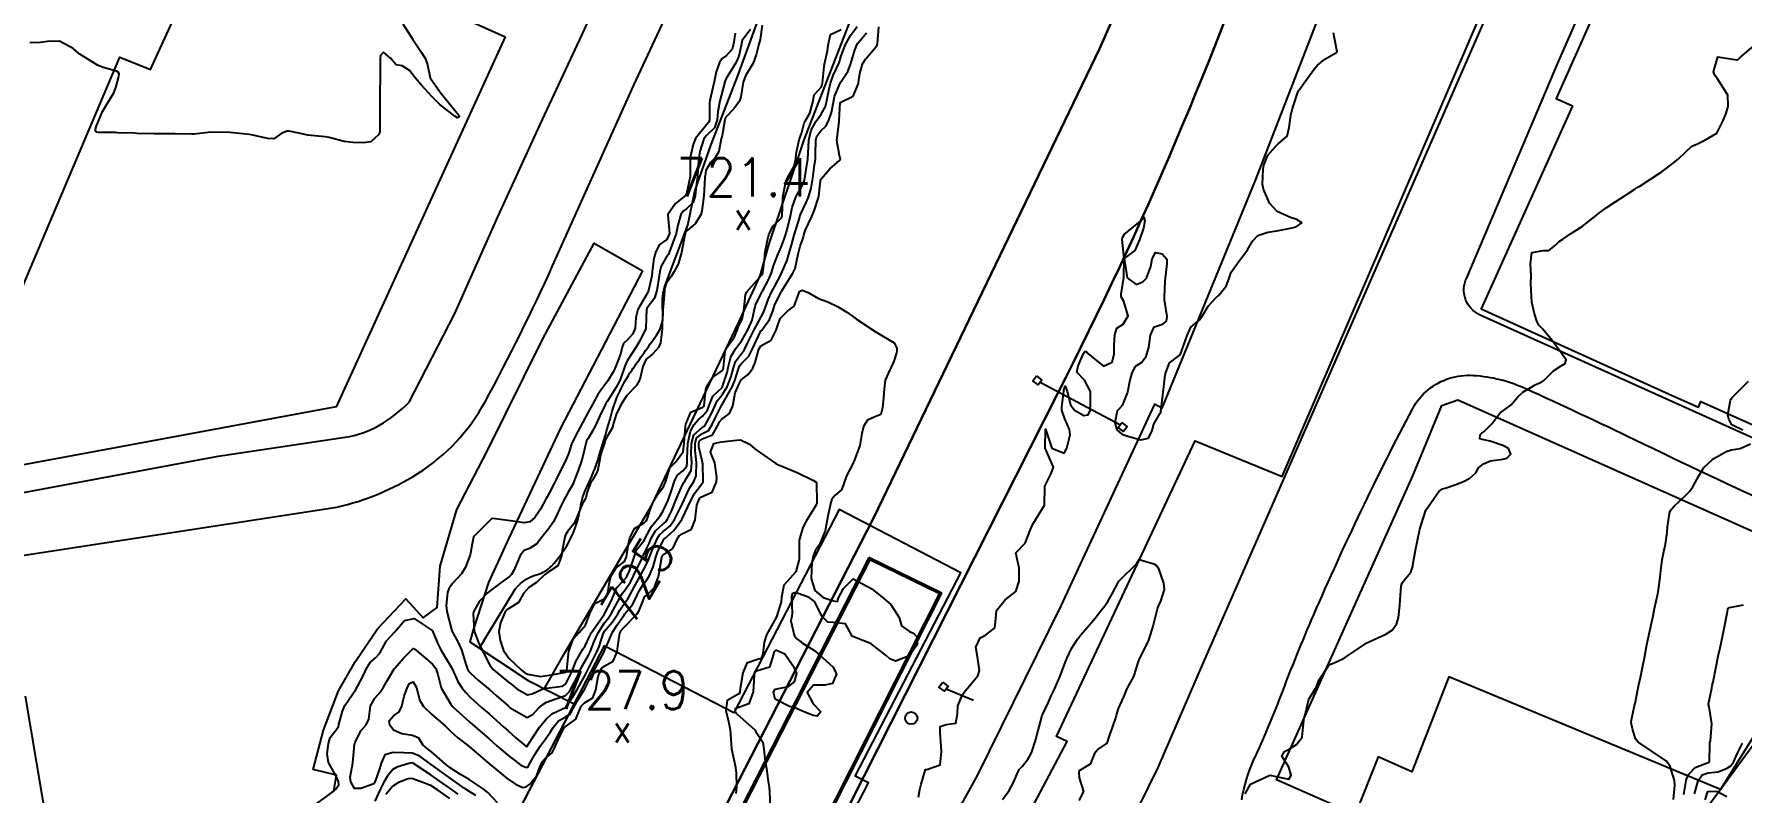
# Model space of a CAD drawing. Header units: metres. Extents: x 318500 to 325275, y 7408834 to 7428799.
# Drawn here: x 323143.9 to 323323.1, y 7418689 to 7418768.7 of the extents above; entities that cross this region are included whole.
import ezdxf
from ezdxf.enums import TextEntityAlignment as Align

# ---------------------------------------------------------------- set-up
doc = ezdxf.new("R2010")
doc.units = ezdxf.units.M
doc.header["$MEASUREMENT"] = 0
doc.linetypes.add('CONTINUO', pattern=[0])
for name, color, linetype in [('Cotas', 45, 'Continuous'), ('Curvas de Nivel 1m', 11, 'Continuous'), ('Curvas de Nivel 5m', 15, 'Continuous'), ('Edificações', 30, 'Continuous'), ('Estação', 45, 'Continuous'), ('Hidrografia', 140, 'Continuous'), ('Linha Férrea', 20, 'Continuous'), ('PLATAFORMA', 45, 'Continuous'), ('Pontos Cotados', 45, 'Continuous'), ('Postes', 20, 'Continuous'), ('Pórticos', 45, 'Continuous'), ('Vias Primárias', 230, 'Continuous')]:
    doc.layers.add(name, color=color, linetype=linetype)
doc.styles.add('Style-STANDARD', font='STANDARD.shx')

# ---------------------------------------------------------------- blocks, each defined once
blk = doc.blocks.new('ELVTXT_23')
at = {"layer": 'Pontos Cotados', "linetype": 'Continuous', "style": 'Style-STANDARD'}
for s, height, p in [('721.4', 4, (0, 4)), ('x', 3, (0, 0))]:
    blk.add_text(s, height=height, dxfattribs=at).set_placement(p, align=Align.MIDDLE_CENTER)
blk = doc.blocks.new('ELVTXT_51')
at = {"layer": 'Pontos Cotados', "linetype": 'Continuous', "style": 'Style-STANDARD'}
for s, height, p in [('727.9', 4, (0, 4)), ('x', 3, (0, 0))]:
    blk.add_text(s, height=height, dxfattribs=at).set_placement(p, align=Align.MIDDLE_CENTER)

msp = doc.modelspace()

# ---------------------------------------------------------------- linework, layer by layer
at = {"layer": 'Curvas de Nivel 1m', "flags": 128}
for points, elevation in [([(323217.45, 7418768.75), (323217.27, 7418767.64), (323217.12, 7418767.06), (323216.53, 7418766.41), (323216.08, 7418766.1), (323215.8, 7418765.66), (323215.46, 7418764.71), (323215.24, 7418763.66), (323215.11, 7418763.04), (323214.77, 7418761.67), (323214.75, 7418761.39), (323214.76, 7418759.67), (323214.69, 7418759.41), (323214.43, 7418759.12), (323213.29, 7418757.69), (323213.02, 7418757.08), (323212.72, 7418755.69), (323212.71, 7418755.37), (323212.71, 7418753.69), (323212.34, 7418751.87), (323212.24, 7418751.7), (323211.17, 7418750.87), (323210.38, 7418749.73), (323210.38, 7418749.66), (323210.54, 7418747.73), (323210.27, 7418747.1), (323209.48, 7418746.53), (323209.07, 7418745.74), (323208.92, 7418745.08), (323208.74, 7418743.74), (323208.68, 7418743.29), (323208.35, 7418741.75), (323208.32, 7418741.63), (323208.2, 7418741.44), (323207.23, 7418739.76), (323207.03, 7418738.9), (323206.93, 7418737.77), (323206.71, 7418737.2), (323206.13, 7418736.56), (323205.72, 7418736.19), (323205.57, 7418735.79), (323205.39, 7418735.06), (323204.91, 7418733.8), (323204.66, 7418733.23), (323204.08, 7418732.24), (323203.89, 7418732), (323203.74, 7418731.81), (323203.04, 7418730.83), (323202.5, 7418729.83), (323202.34, 7418729.52), (323202.03, 7418728.95), (323201.42, 7418727.84), (323200.92, 7418726.93), (323200.37, 7418725.85), (323200.26, 7418725.59), (323199.97, 7418724.7), (323199.74, 7418724.09), (323199.62, 7418723.87), (323199.27, 7418723.19), (323198.66, 7418721.88), (323198.42, 7418721.4), (323197.92, 7418720.45), (323197.72, 7418720.08), (323197.62, 7418719.89), (323197.01, 7418718.77), (323196.41, 7418717.9), (323195.88, 7418717.46), (323195.31, 7418717.36), (323193.88, 7418717.55), (323192.02, 7418717.82), (323191.88, 7418717.78), (323190.07, 7418715.99), (323189.99, 7418715.85), (323189.85, 7418715.13), (323189.67, 7418714.16), (323189.63, 7418713.99), (323189.13, 7418712.68), (323188.71, 7418712.01), (323187.79, 7418710.97), (323187.39, 7418710.42), (323187.26, 7418710.03), (323187.11, 7418708.67), (323187.18, 7418708.03), (323187.72, 7418706.02), (323188.4, 7418704.7), (323188.71, 7418704), (323189.18, 7418702.5), (323189.36, 7418701.99), (323189.46, 7418701.79), (323189.67, 7418701.55), (323190.49, 7418700.81), (323191.53, 7418699.96), (323191.65, 7418699.86), (323192.36, 7418699.23), (323193.62, 7418698.12), (323193.83, 7418697.94), (323195.61, 7418696.92), (323196.25, 7418697.27), (323196.8, 7418697.89), (323197.24, 7418698.27), (323197.63, 7418698.51), (323198.63, 7418698.88), (323199.64, 7418699.23), (323199.96, 7418699.54), (323200.16, 7418699.85), (323200.77, 7418700.95), (323201.19, 7418701.84), (323201.33, 7418702.18), (323201.68, 7418702.8), (323202.06, 7418703.46), (323202.23, 7418703.82), (323202.65, 7418704.88), (323203.05, 7418705.81), (323203.74, 7418706.86), (323204.16, 7418707.39), (323204.42, 7418707.79), (323204.9, 7418708.65), (323205.51, 7418709.78), (323205.61, 7418709.95), (323205.79, 7418710.19), (323206.44, 7418711.13), (323206.78, 7418711.77), (323207.66, 7418713.58), (323207.72, 7418713.75), (323207.75, 7418713.83), (323207.83, 7418713.98), (323208.41, 7418715.19), (323208.64, 7418715.74), (323209.09, 7418716.52), (323209.88, 7418717.23), (323210.16, 7418717.46), (323210.35, 7418717.72), (323210.75, 7418718.57), (323211.23, 7418719.71), (323211.42, 7418720.2), (323211.93, 7418721.33), (323212.06, 7418721.58), (323212.13, 7418721.7), (323212.81, 7418722.84), (323212.89, 7418723.69), (323212.83, 7418724.54), (323212.85, 7418725.69), (323213.1, 7418726.58), (323214.02, 7418727.39), (323214.19, 7418727.49), (323214.32, 7418727.67), (323214.94, 7418728.76), (323215.33, 7418729.66), (323215.55, 7418730.16), (323216.06, 7418730.79), (323216.6, 7418731.64), (323217.01, 7418732.71), (323217.25, 7418733.63), (323217.46, 7418734.27), (323218.12, 7418735.14), (323218.35, 7418735.39), (323218.46, 7418735.62), (323218.74, 7418736.21), (323219.45, 7418737.6), (323220.17, 7418738.98), (323220.39, 7418739.37), (323220.48, 7418739.59), (323220.93, 7418740.85), (323221.26, 7418741.58), (323221.59, 7418742.21), (323222.23, 7418743.4), (323222.31, 7418743.57), (323222.89, 7418744.92), (323223.09, 7418745.56), (323223.34, 7418746.49), (323223.62, 7418747.55), (323224.22, 7418749.45), (323224.24, 7418749.54), (323224.26, 7418749.6), (323224.31, 7418749.73), (323224.89, 7418750.98), (323225.12, 7418751.53), (323225.41, 7418752.47), (323225.6, 7418753.52), (323225.78, 7418754.92), (323225.86, 7418755.52), (323225.88, 7418756.03), (323225.9, 7418757.52), (323226, 7418757.94), (323226.43, 7418758.5), (323226.97, 7418758.98), (323227.24, 7418759.5), (323227.55, 7418760.41), (323227.75, 7418761.5), (323227.88, 7418762.09), (323228.46, 7418763.49), (323228.47, 7418763.52), (323228.5, 7418763.57), (323229.28, 7418764.72), (323229.55, 7418765.47), (323229.96, 7418766.88), (323230.16, 7418767.47), (323230.3, 7418767.72), (323230.56, 7418768), (323231.24, 7418768.78)], 724), ([(323219.06, 7418769.13), (323218.56, 7418768.52), (323218.19, 7418767.99), (323218.11, 7418767.63), (323217.84, 7418766.33), (323217.51, 7418765.64), (323216.5, 7418763.98), (323216.39, 7418763.76), (323216.36, 7418763.65), (323215.97, 7418762.17), (323215.83, 7418761.66), (323215.61, 7418760.5), (323215.54, 7418759.66), (323215.28, 7418758.81), (323214.42, 7418758), (323214.17, 7418757.67), (323213.75, 7418756.33), (323213.62, 7418755.68), (323213.53, 7418754.52), (323213.49, 7418753.68), (323213.35, 7418752.68), (323213.23, 7418751.69), (323213.03, 7418750.99), (323212.32, 7418750.32), (323211.97, 7418750.05), (323211.73, 7418749.71), (323211.43, 7418748.58), (323211.25, 7418747.72), (323210.66, 7418746.12), (323210.52, 7418745.73), (323210.45, 7418745.53), (323210.25, 7418745.26), (323209.69, 7418744.28), (323209.55, 7418743.74), (323209.35, 7418742.6), (323209.21, 7418741.74), (323208.99, 7418740.94), (323208.18, 7418739.85), (323208.13, 7418739.75), (323208.08, 7418737.82), (323208.06, 7418737.75), (323207.45, 7418736.44), (323207.02, 7418735.77), (323206.11, 7418734.35), (323205.86, 7418733.78), (323205.42, 7418732.45), (323205.11, 7418731.79), (323204.04, 7418730.12), (323203.92, 7418729.94), (323203.85, 7418729.81), (323203.25, 7418728.59), (323202.9, 7418727.82), (323202.62, 7418727.22), (323202, 7418726.21), (323201.85, 7418725.97), (323201.8, 7418725.83), (323201.47, 7418724.33), (323201.33, 7418723.84), (323200.95, 7418722.85), (323200.59, 7418721.85), (323200.4, 7418721.38), (323199.92, 7418720.55), (323199.66, 7418720.12), (323199.52, 7418719.87), (323199.18, 7418719.15), (323198.58, 7418717.87), (323198.34, 7418717.41), (323197.87, 7418716.74), (323197.2, 7418715.89), (323196.61, 7418715.13), (323195.84, 7418714.67), (323195.3, 7418714.46), (323194.87, 7418713.92), (323194.21, 7418712.34), (323193.97, 7418711.94), (323193.8, 7418711.76), (323192.76, 7418710.98), (323191.78, 7418710.25), (323191.42, 7418709.97), (323190.61, 7418709.13), (323189.99, 7418707.99), (323189.94, 7418707.79), (323190.06, 7418705.98), (323190.52, 7418704.79), (323190.9, 7418703.97), (323191.68, 7418702.39), (323192.03, 7418701.96), (323193.66, 7418700.63), (323194.05, 7418700.33), (323194.54, 7418699.93), (323195.64, 7418699.29), (323196.14, 7418699.41), (323197.18, 7418699.89), (323197.65, 7418700), (323199.32, 7418700.2), (323199.66, 7418700.45), (323200.38, 7418701.85), (323200.73, 7418702.79), (323201.3, 7418703.84), (323201.47, 7418704.07), (323201.71, 7418704.44), (323202.15, 7418705.4), (323202.36, 7418705.82), (323203.68, 7418707.73), (323203.72, 7418707.8), (323203.73, 7418707.82), (323203.75, 7418707.86), (323204.44, 7418709.12), (323204.71, 7418709.79), (323205.02, 7418710.56), (323205.8, 7418711.35), (323206, 7418711.58), (323206.11, 7418711.78), (323206.35, 7418712.3), (323206.83, 7418713.76), (323207.1, 7418714.5), (323207.86, 7418715.47), (323207.96, 7418715.65), (323208, 7418715.75), (323208.65, 7418716.97), (323209.28, 7418717.74), (323209.56, 7418718.07), (323209.9, 7418718.62), (323210.4, 7418719.72), (323210.79, 7418720.85), (323211.07, 7418721.71), (323211.36, 7418722.3), (323211.96, 7418722.79), (323212.36, 7418723.3), (323212.4, 7418723.69), (323212.39, 7418724.11), (323212.46, 7418725.69), (323212.74, 7418726.96), (323213.15, 7418727.68), (323213.55, 7418728.15), (323214.03, 7418728.55), (323214.54, 7418729.17), (323214.73, 7418729.66), (323215.08, 7418730.64), (323216.07, 7418731.57), (323216.12, 7418731.65), (323216.61, 7418733.12), (323216.72, 7418733.64), (323216.99, 7418734.77), (323217.49, 7418735.63), (323218.14, 7418736.5), (323218.76, 7418737.61), (323219.21, 7418738.64), (323219.44, 7418739.6), (323219.58, 7418740.21), (323220.21, 7418741.48), (323220.24, 7418741.55), (323220.26, 7418741.59), (323220.95, 7418742.86), (323221.25, 7418743.58), (323221.48, 7418744.34), (323221.95, 7418745.57), (323222.05, 7418745.78), (323222.27, 7418746.28), (323222.61, 7418747.24), (323222.71, 7418747.56), (323222.89, 7418748.15), (323223.24, 7418749.56), (323223.44, 7418750.44), (323223.82, 7418751.55), (323224, 7418751.89), (323224.35, 7418752.46), (323224.7, 7418753.2), (323224.77, 7418753.53), (323224.84, 7418754), (323225.05, 7418755.53), (323225.12, 7418756.82), (323225.16, 7418757.53), (323225.4, 7418758.56), (323225.93, 7418759.52), (323226.46, 7418760.26), (323226.91, 7418761.06), (323227.02, 7418761.5), (323227.26, 7418762.73), (323227.46, 7418763.5), (323227.71, 7418764.3), (323228.3, 7418765.49), (323228.37, 7418765.65), (323228.54, 7418766.26), (323228.97, 7418767.48), (323229.54, 7418768.5), (323230.23, 7418769.47)], 723), ([(323220.26, 7418769.59), (323220.06, 7418768.09), (323219.92, 7418767.6), (323219.66, 7418766.48), (323219.33, 7418765.61), (323218.51, 7418764.27), (323218.29, 7418763.62), (323218.04, 7418762.06), (323217.89, 7418761.63), (323217.3, 7418760.8), (323216.44, 7418759.89), (323216.38, 7418759.71), (323216.37, 7418759.65), (323216.06, 7418758.02), (323215.97, 7418757.65), (323215.71, 7418756.34), (323215.34, 7418755.66), (323214.87, 7418755.18), (323214.37, 7418754.35), (323214.28, 7418753.76), (323214.26, 7418753.67), (323214.26, 7418753.57), (323214.14, 7418751.67), (323213.94, 7418750.05), (323213.83, 7418749.68), (323213.26, 7418748.72), (323212.28, 7418747.92), (323212.21, 7418747.78), (323212.19, 7418747.7), (323212.16, 7418747.58), (323211.82, 7418745.71), (323211.46, 7418744.49), (323211.05, 7418743.72), (323210.73, 7418743.22), (323210.21, 7418742.49), (323210.03, 7418741.91), (323210.01, 7418741.73), (323209.88, 7418740.04), (323209.84, 7418739.73), (323209.77, 7418738.12), (323209.78, 7418737.73), (323209.62, 7418736.25), (323209.4, 7418735.74), (323208.78, 7418735.07), (323208.11, 7418734.52), (323207.75, 7418733.76), (323207.45, 7418732.39), (323207.07, 7418731.77), (323206.06, 7418730.71), (323205.47, 7418729.79), (323204.94, 7418728.71), (323204.69, 7418727.8), (323204.55, 7418727.27), (323204, 7418726.42), (323203.81, 7418725.99), (323203.76, 7418725.81), (323203.32, 7418724.47), (323203.21, 7418723.82), (323203.01, 7418722.76), (323202.46, 7418721.82), (323202.25, 7418721.51), (323201.92, 7418720.6), (323201.77, 7418719.98), (323201.71, 7418719.83), (323201.43, 7418719.36), (323200.79, 7418717.85), (323200.5, 7418717.23), (323199.87, 7418716.48), (323199.63, 7418716.09), (323199.56, 7418715.86), (323199.3, 7418714.41), (323199.22, 7418713.87), (323198.84, 7418712.85), (323197.81, 7418712.16), (323197.43, 7418711.89), (323196.6, 7418711.09), (323195.79, 7418710.56), (323195.23, 7418709.92), (323194.7, 7418708.99), (323193.76, 7418708.38), (323193.48, 7418708.21), (323193.28, 7418707.94), (323192.82, 7418706.86), (323192.65, 7418705.95), (323192.77, 7418705.01), (323193.13, 7418703.95), (323193.69, 7418703.14), (323195, 7418701.92), (323195.37, 7418701.61), (323195.67, 7418701.45), (323197, 7418701.23), (323197.66, 7418701.31), (323198.15, 7418701.39), (323199.67, 7418701.67), (323199.78, 7418701.86), (323199.96, 7418703.59), (323200, 7418703.86), (323200.45, 7418705.12), (323201.08, 7418705.84), (323201.74, 7418706.59), (323202.19, 7418707.82), (323202.71, 7418708.87), (323203.77, 7418709.39), (323203.97, 7418709.6), (323204.04, 7418709.8), (323204.28, 7418711.32), (323204.44, 7418711.79), (323204.97, 7418712.64), (323205.83, 7418713.28), (323206.03, 7418713.78), (323206.29, 7418715.34), (323206.38, 7418715.77), (323206.88, 7418716.76), (323207.88, 7418717.34), (323208.09, 7418717.55), (323208.19, 7418717.75), (323208.61, 7418719.04), (323208.95, 7418719.74), (323209.31, 7418720.35), (323209.93, 7418721.12), (323210.11, 7418721.55), (323210.15, 7418721.73), (323210.58, 7418723.11), (323211.17, 7418723.71), (323211.98, 7418724.79), (323212.08, 7418725.7), (323212.24, 7418727.47), (323212.27, 7418727.7), (323212.78, 7418728.95), (323214.05, 7418729.48), (323214.15, 7418729.57), (323214.18, 7418729.67), (323214.38, 7418731.35), (323214.47, 7418731.67), (323215.1, 7418732.64), (323216.1, 7418733.34), (323216.2, 7418733.54), (323216.22, 7418733.65), (323216.39, 7418735.38), (323216.49, 7418735.64), (323217.38, 7418736.87), (323217.7, 7418737.63), (323217.8, 7418737.98), (323218.17, 7418738.72), (323218.34, 7418739.62), (323218.53, 7418741.29), (323218.67, 7418741.61), (323220.23, 7418743.38), (323220.31, 7418743.5), (323220.34, 7418743.59), (323220.54, 7418745.31), (323220.57, 7418745.59), (323220.83, 7418747.03), (323220.98, 7418747.58), (323221.4, 7418748.48), (323222.31, 7418749.38), (323222.36, 7418749.57), (323222.44, 7418751.46), (323222.45, 7418751.57), (323222.77, 7418753.16), (323222.94, 7418753.56), (323223.62, 7418754.79), (323223.82, 7418755.55), (323223.86, 7418756.08), (323224.16, 7418757.54), (323224.43, 7418758.34), (323224.69, 7418759.3), (323224.79, 7418759.53), (323225.28, 7418760.35), (323225.58, 7418761.52), (323225.74, 7418762.27), (323226.49, 7418763.13), (323226.58, 7418763.42), (323226.6, 7418763.51), (323226.78, 7418765.25), (323226.82, 7418765.51), (323227.14, 7418766.91), (323227.19, 7418767.5), (323227.46, 7418768.61), (323228.57, 7418769.14)], 722), ([(323236.68, 7418688.54), (323236.81, 7418689.36), (323236.96, 7418689.92), (323237.38, 7418691.35), (323237.43, 7418691.46), (323237.54, 7418691.47), (323238.96, 7418691.93), (323239.09, 7418693.33), (323239.05, 7418693.86), (323238.94, 7418695.34), (323238.97, 7418695.97), (323239.6, 7418696.19), (323240.61, 7418696.31), (323240.76, 7418697.31), (323240.81, 7418698.14), (323241.29, 7418699.31), (323241.65, 7418699.78), (323242.91, 7418701.28), (323243.1, 7418701.86), (323242.88, 7418703.28), (323242.69, 7418704.31), (323243.15, 7418705.28), (323243.73, 7418705.57), (323244.69, 7418706.31), (323244.8, 7418707.26), (323244.88, 7418708.14), (323245.78, 7418709.25), (323246.89, 7418710.14), (323247.24, 7418711.23), (323247.24, 7418712.64), (323247.1, 7418713.23), (323246.89, 7418714.19), (323247.86, 7418715.22), (323248.45, 7418716.65), (323248.69, 7418717.21), (323249.91, 7418719.19), (323249.94, 7418721.19), (323250.61, 7418722.53), (323250.84, 7418723.18), (323249.99, 7418725.19), (323250.02, 7418727.19), (323250.66, 7418725.18), (323251.98, 7418724.67), (323252.24, 7418725.17), (323252.59, 7418726.58), (323252.54, 7418727.16), (323252.04, 7418728.26), (323251.73, 7418729.17), (323251.74, 7418729.48), (323251.93, 7418731.17), (323251.95, 7418731.29), (323252.08, 7418731.71), (323252.29, 7418731.17), (323252.63, 7418729.73), (323253.05, 7418729.16), (323254.04, 7418728.63), (323254.49, 7418728.68), (323254.68, 7418729.13), (323254.74, 7418729.81), (323254.73, 7418731.13), (323254.09, 7418732.34), (323253.31, 7418733.15), (323253.44, 7418733.82), (323254.01, 7418735.14), (323254.13, 7418735.35), (323254.32, 7418735.32), (323254.45, 7418735.14), (323256.11, 7418733.78), (323257.01, 7418734.21), (323257.2, 7418735.1), (323257.23, 7418736.01), (323257.29, 7418737.1), (323257.48, 7418737.78), (323258.17, 7418738.2), (323258.68, 7418739.08), (323258.2, 7418740.68), (323257.95, 7418741.09), (323257.94, 7418741.37), (323258.23, 7418743.09), (323258.26, 7418745.09), (323258.05, 7418747.09), (323258.09, 7418747.3), (323258.3, 7418747.65), (323260.02, 7418749.06), (323260.15, 7418749.23), (323260.32, 7418749.43), (323260.42, 7418749.06), (323260.3, 7418748.28), (323259.89, 7418747.07), (323259.4, 7418745.94), (323258.26, 7418745.09), (323258.57, 7418743.08), (323259.52, 7418742.37), (323260.23, 7418742.64), (323260.6, 7418743.05), (323261.05, 7418744.25), (323261.21, 7418745.05), (323261.57, 7418745.74), (323262.27, 7418745.59), (323262.76, 7418745.02), (323262.74, 7418744.53), (323262.56, 7418743.03), (323262.53, 7418742.72), (323262.45, 7418741.03), (323262.47, 7418740.77), (323262.74, 7418739.02), (323262.66, 7418738.53), (323262.17, 7418738.14), (323261.36, 7418737.84), (323261, 7418737.05), (323260.83, 7418735.74), (323260.61, 7418735.05), (323260.49, 7418734.69), (323260.12, 7418734.19), (323259.43, 7418733.75), (323259.06, 7418733.08), (323258.86, 7418732.31), (323258.6, 7418731.08), (323258.06, 7418729.67), (323257.78, 7418729.36), (323257.53, 7418729.1), (323257.27, 7418727.86), (323257.51, 7418727.1), (323258.01, 7418726.67), (323258.65, 7418726.44), (323260.01, 7418726.06), (323260.82, 7418726.23), (323261.2, 7418727.04), (323261.37, 7418727.7), (323262.05, 7418728.87), (323262.1, 7418728.98), (323262.11, 7418729.03), (323262.34, 7418730.76), (323262.36, 7418731.03), (323262.54, 7418732.58), (323262.6, 7418733.03), (323263.01, 7418734.13), (323264.13, 7418734.98), (323264.15, 7418734.99), (323264.16, 7418735.01), (323264.19, 7418735.07), (323264.86, 7418737), (323265.27, 7418737.89), (323266.18, 7418738.65), (323266.43, 7418738.98), (323267.07, 7418740.09), (323267.87, 7418740.96), (323268.21, 7418741.26), (323268.96, 7418742.2), (323269.24, 7418742.94), (323269.51, 7418743.66), (323270.26, 7418744.73), (323270.35, 7418744.84), (323270.42, 7418744.93), (323271.21, 7418745.99), (323271.74, 7418746.91), (323272.3, 7418747.51), (323273.34, 7418747.85), (323274.3, 7418747.99), (323275.72, 7418748.28), (323276.31, 7418748.42), (323276.91, 7418748.84), (323276.32, 7418749.21), (323275.8, 7418749.38), (323274.33, 7418750.04), (323273.53, 7418750.89), (323272.89, 7418752.37), (323272.8, 7418752.9), (323272.84, 7418754.44), (323272.92, 7418754.89), (323273.35, 7418755.94), (323274.18, 7418756.88), (323274.29, 7418757.01), (323274.42, 7418757.14), (323275.36, 7418757.94), (323275.59, 7418758.86), (323275.76, 7418760.15), (323275.94, 7418760.86), (323276.06, 7418761.27), (323276.5, 7418762.56), (323276.59, 7418762.76), (323276.65, 7418762.85), (323277.43, 7418763.92), (323278.09, 7418764.83), (323278.54, 7418765.38), (323279.31, 7418766.04), (323280.55, 7418766.73), (323280.61, 7418766.8), (323280.55, 7418767.13), (323280.23, 7418768.8)], 726), ([(323270.95, 7418688.91), (323271.53, 7418689.91), (323273.54, 7418690.87), (323275.54, 7418690.45), (323275.79, 7418690.85), (323275.55, 7418691.71), (323274.81, 7418692.86), (323275.1, 7418693.34), (323275.58, 7418693.6), (323276.36, 7418694.07), (323276.93, 7418694.83), (323277.07, 7418696.29), (323277.17, 7418696.83), (323277.25, 7418697.2), (323277.65, 7418698.82), (323278.42, 7418700.06), (323278.71, 7418700.8), (323279.7, 7418702.32), (323279.97, 7418702.52), (323280.61, 7418702.78), (323281.35, 7418703.13), (323281.71, 7418703.37), (323282.55, 7418703.93), (323283.73, 7418704.74), (323285.74, 7418705.66), (323286.39, 7418706.07), (323286.83, 7418706.7), (323287.04, 7418707.42), (323287.2, 7418708.7), (323287.23, 7418709.25), (323287.35, 7418710.69), (323287.45, 7418711.06), (323287.82, 7418711.55), (323288.34, 7418712.17), (323288.54, 7418712.68), (323288.67, 7418713.5), (323288.86, 7418714.67), (323289.04, 7418715.51), (323289.31, 7418716.67), (323289.43, 7418717.13), (323289.92, 7418718.66), (323291.28, 7418720.64), (323291.66, 7418720.92), (323291.95, 7418721), (323293.18, 7418721.39), (323293.96, 7418721.72), (323294.54, 7418722.02), (323295.17, 7418722.59), (323295.45, 7418723.11), (323295.98, 7418723.55), (323296.72, 7418723.84), (323297.99, 7418724.02), (323298.41, 7418724.14), (323298.85, 7418724.55), (323298.61, 7418725.15), (323298.01, 7418725.45), (323296.66, 7418725.93), (323296.01, 7418726.05), (323295.6, 7418726.17), (323295.63, 7418726.59), (323295.83, 7418726.78), (323296.03, 7418726.93), (323296.86, 7418727.75), (323297.47, 7418728.57), (323297.73, 7418728.89), (323298.06, 7418729.13), (323298.89, 7418729.73), (323299.56, 7418730.54), (323300.09, 7418731.05), (323301.41, 7418731.83), (323302.1, 7418732.15), (323302.31, 7418732.29), (323302.51, 7418732.5), (323303.31, 7418733.29), (323304.12, 7418733.82), (323304.53, 7418734.06), (323304.65, 7418734.47), (323304.14, 7418735.2), (323303.17, 7418736.49), (323302.17, 7418737.7), (323301.77, 7418738.1), (323301.57, 7418738.51), (323301.29, 7418739.42), (323301.04, 7418740.52), (323300.97, 7418741.78), (323300.96, 7418742.52), (323300.98, 7418743.26), (323300.92, 7418744.52), (323301.06, 7418745.74), (323302.28, 7418745.93), (323302.84, 7418745.93), (323303.55, 7418746.49), (323303.91, 7418746.87), (323304.3, 7418747.14), (323305.11, 7418747.67), (323306.32, 7418748.45), (323308.34, 7418750.02), (323308.56, 7418750.2), (323308.86, 7418750.41), (323309.75, 7418751.01), (323310.35, 7418751.4), (323310.96, 7418751.79), (323311.87, 7418752.38), (323312.17, 7418752.57), (323312.37, 7418752.7), (323313.39, 7418753.35), (323314.4, 7418754.01), (323314.6, 7418754.14), (323314.88, 7418754.34), (323315.74, 7418754.99), (323316.41, 7418755.52), (323317.22, 7418756.31), (323317.83, 7418756.9), (323318.43, 7418757.15), (323319.2, 7418757.52), (323320.45, 7418758.26), (323321.14, 7418759.59), (323321.41, 7418760.25), (323321.67, 7418761.06), (323321.61, 7418762.25), (323320.53, 7418763.95), (323320.28, 7418764.26), (323320.12, 7418764.69), (323320.56, 7418766.26), (323322.56, 7418765.96), (323322.75, 7418766.04), (323322.95, 7418766.23), (323324.57, 7418767.6)], 727), ([(323190.23, 7418688.71), (323189.5, 7418689.17), (323189, 7418689.49), (323188.28, 7418690.01), (323187.52, 7418690.55), (323185.77, 7418691.8), (323185.54, 7418691.96), (323185.43, 7418692.04), (323184.34, 7418692.85), (323183.55, 7418693.15), (323182.67, 7418693.2), (323181.55, 7418693.24), (323180.66, 7418693), (323180.3, 7418692.11), (323180.11, 7418691.53), (323179.61, 7418690.12), (323179.58, 7418690.05), (323179.51, 7418689.96), (323178.17, 7418689.47), (323177.5, 7418689.45), (323177.11, 7418690.16), (323177.02, 7418690.65), (323177.3, 7418692.15), (323177.5, 7418694.09), (323177.51, 7418694.15), (323177.52, 7418694.19), (323177.56, 7418694.33), (323178.18, 7418695.54), (323178.7, 7418696.13), (323178.98, 7418696.75), (323179.18, 7418698.13), (323179.63, 7418698.94), (323180.18, 7418699.57), (323180.53, 7418700.11), (323180.94, 7418700.82), (323181.67, 7418702.02), (323181.7, 7418702.07), (323181.72, 7418702.1), (323182.63, 7418703.14), (323183.59, 7418704.07), (323183.7, 7418704.14), (323183.75, 7418704.12), (323183.81, 7418704.07), (323185.68, 7418702.52), (323186.04, 7418702.04), (323186.25, 7418701.44), (323186.57, 7418700.03), (323187.62, 7418698.23), (323187.71, 7418698.11), (323187.8, 7418698.02), (323189.6, 7418696.43), (323190.11, 7418695.98), (323190.9, 7418695.29), (323191.58, 7418694.7), (323192.44, 7418693.95), (323193.56, 7418693), (323194.95, 7418691.92), (323195.54, 7418691.65), (323195.71, 7418691.74), (323195.8, 7418691.91), (323196.41, 7418693.04), (323196.98, 7418693.89), (323197.58, 7418694.71), (323198.06, 7418695.41), (323198.33, 7418695.87), (323198.91, 7418696.56), (323199.61, 7418696.93), (323200.15, 7418697.31), (323200.45, 7418697.85), (323200.86, 7418698.62), (323201.6, 7418699.83), (323201.65, 7418699.91), (323202.62, 7418701.82), (323202.98, 7418702.51), (323203.69, 7418703.8), (323203.7, 7418703.83), (323204.3, 7418705.22), (323204.55, 7418705.79), (323205, 7418706.52), (323205.75, 7418707.62), (323205.87, 7418707.78), (323206.71, 7418708.82), (323207.14, 7418709.76), (323207.35, 7418710.2), (323207.8, 7418710.88), (323208.18, 7418711.37), (323208.4, 7418711.74), (323208.82, 7418712.74), (323209.12, 7418713.74), (323209.3, 7418714.27), (323209.86, 7418715.44), (323209.96, 7418715.62), (323210.08, 7418715.73), (323211.02, 7418716.56), (323211.86, 7418717.7), (323211.89, 7418717.76), (323212.8, 7418719.69), (323213.19, 7418720.41), (323213.94, 7418721.45), (323214.05, 7418721.56), (323214.09, 7418721.67), (323214.05, 7418723.59), (323214.03, 7418723.67), (323213.97, 7418723.85), (323213.64, 7418725.33), (323213.62, 7418725.68), (323213.7, 7418725.97), (323214, 7418726.17), (323215.07, 7418726.59), (323215.66, 7418727.65), (323215.76, 7418727.91), (323216.03, 7418728.24), (323216.85, 7418728.83), (323217.18, 7418729.63), (323217.45, 7418731.01), (323217.71, 7418731.63), (323217.82, 7418731.88), (323218.08, 7418732.37), (323218.79, 7418732.91), (323219.29, 7418733.6), (323219.54, 7418734.17), (323219.92, 7418735.59), (323220.13, 7418735.94), (323221.21, 7418736.51), (323221.76, 7418737.57), (323221.84, 7418737.88), (323222.17, 7418738.81), (323222.92, 7418739.56), (323223.63, 7418740.11), (323224.17, 7418741.54), (323224.21, 7418741.63), (323224.46, 7418741.78), (323225.1, 7418741.53), (323226.2, 7418740.91), (323227.16, 7418740.54), (323228.19, 7418740.06), (323229.16, 7418739.48), (323229.75, 7418739.04), (323230.17, 7418738.73), (323232.15, 7418737.43), (323234.14, 7418736.25), (323234.42, 7418735.7), (323234.41, 7418735.41), (323234.36, 7418735.18), (323234.11, 7418734.32), (323233.83, 7418733.68), (323233.67, 7418733.41), (323233.19, 7418732.32), (323233.09, 7418731.42), (323233, 7418730.48), (323232.92, 7418729.42), (323232.74, 7418728.72), (323232.04, 7418728.44), (323231.34, 7418728.13), (323230.9, 7418727.45), (323230.75, 7418726.71), (323230.53, 7418725.45), (323229.97, 7418723.95), (323229.74, 7418723.46), (323229.14, 7418722.28), (323228.83, 7418721.48), (323228.59, 7418720.82), (323227.92, 7418720.26), (323227.57, 7418719.83), (323227.48, 7418719.49), (323227.19, 7418718.21), (323227.07, 7418717.5), (323226.87, 7418716.5), (323226.48, 7418715.5), (323226.28, 7418715.08), (323225.84, 7418714.41), (323225.59, 7418713.76), (323225.54, 7418713.51), (323225.49, 7418713.18), (323225.4, 7418711.52), (323225.79, 7418710.24), (323226.68, 7418709.5), (323227.77, 7418709.16), (323228.17, 7418709.09), (323228.28, 7418709.48), (323228.82, 7418710.45), (323229.81, 7418711.46), (323231.79, 7418710.41), (323233.06, 7418709.42), (323233.77, 7418708.77), (323234.64, 7418707.4), (323234.88, 7418706.53), (323235.74, 7418705.94), (323236.14, 7418705.78), (323236.51, 7418705.37), (323236.55, 7418704.53), (323235.7, 7418703.38), (323234.27, 7418702.82), (323233.69, 7418703.06), (323233.29, 7418703.41), (323231.72, 7418704.63), (323229.73, 7418705.46), (323229.03, 7418706.76), (323227.74, 7418706.9), (323227.17, 7418706.92), (323226.58, 7418707.5), (323225.77, 7418709.08), (323225.22, 7418709.52), (323223.79, 7418710.03), (323223.44, 7418709.89), (323223.37, 7418709.55), (323223.44, 7418707.85), (323223.4, 7418707.55), (323223.27, 7418707.07), (323223.62, 7418705.54), (323223.73, 7418705.32), (323224.51, 7418704.73), (323225.71, 7418703.97), (323226.28, 7418703.5), (323227.68, 7418702.24), (323228.09, 7418701.48), (323227.66, 7418700.47), (323226.86, 7418700.3), (323225.66, 7418700.29), (323224.98, 7418699.52), (323225.63, 7418698.34), (323226.44, 7418697.5), (323226.05, 7418697.06), (323225.61, 7418697.11), (323224.58, 7418697.53), (323223.63, 7418697.97), (323223.13, 7418698.05), (323221.64, 7418698.82), (323221.48, 7418699.56), (323221.65, 7418699.9), (323223.03, 7418700.17), (323223.66, 7418700.64), (323223.92, 7418701.54), (323223.68, 7418702.09), (323222.64, 7418703.56), (323221.71, 7418703.97), (323221.51, 7418703.77), (323221.48, 7418703.57), (323221.05, 7418702.2), (323219.67, 7418701.79), (323219.52, 7418701.74), (323219.46, 7418701.59), (323219.43, 7418701.36), (323219.32, 7418699.59), (323218.89, 7418698.34), (323217.62, 7418697.9), (323217.43, 7418697.81), (323217.42, 7418697.62), (323217.61, 7418697.28), (323219.55, 7418695.59), (323219.57, 7418695.57), (323219.59, 7418695.49), (323220.33, 7418694.33), (323220.46, 7418693.58), (323220.56, 7418692.57), (323220.73, 7418691.57), (323220.89, 7418690.2), (323221, 7418689.57), (323221.06, 7418689.12), (323221.1, 7418687.57)], 726), ([(323323.19, 7418727.07), (323322.04, 7418727.62), (323321.71, 7418728.24), (323321.61, 7418728.69), (323321.9, 7418730.24), (323321.96, 7418730.36), (323322.08, 7418730.5), (323323.8, 7418732.21)], 728), ([(323192.51, 7418687.95), (323191.5, 7418689.05), (323190.98, 7418689.44), (323190.15, 7418689.98), (323189.52, 7418690.39), (323188.6, 7418690.92), (323187.53, 7418691.62), (323187.02, 7418692.03), (323185.56, 7418693.31), (323185.14, 7418693.62), (323184.67, 7418694.05), (323184.26, 7418694.75), (323183.57, 7418695.03), (323182.47, 7418695.19), (323181.58, 7418695.58), (323181.19, 7418696.1), (323181.14, 7418696.56), (323181.6, 7418697.08), (323182.19, 7418697.51), (323182.46, 7418698.09), (323182.69, 7418699.14), (323183.04, 7418700.08), (323183.26, 7418700.47), (323183.65, 7418700.64), (323184, 7418700.06), (323184.33, 7418698.76), (323184.74, 7418698.05), (323185.61, 7418697.24), (323187, 7418696.03), (323187.58, 7418695.48), (323188.35, 7418694.78), (323189.36, 7418693.99), (323189.57, 7418693.83), (323190.51, 7418693.02), (323191.54, 7418692.12), (323191.72, 7418691.96), (323193.52, 7418690.52), (323194.4, 7418689.93), (323195.15, 7418689.55), (323195.51, 7418689.63), (323195.88, 7418689.9), (323196.61, 7418690.81), (323197.02, 7418691.89), (323197.18, 7418692.25), (323197.55, 7418692.64), (323198.24, 7418693.2), (323198.56, 7418693.87), (323198.87, 7418694.57), (323199.51, 7418695.86), (323199.55, 7418695.91), (323199.59, 7418695.93), (323200.72, 7418696.72), (323201.18, 7418697.84), (323201.31, 7418698.15), (323201.63, 7418698.46), (323202.5, 7418698.96), (323202.81, 7418699.81), (323203.06, 7418701.2), (323203.31, 7418701.81), (323203.43, 7418702.05), (323203.68, 7418702.31), (323204.63, 7418702.84), (323205.05, 7418703.79), (323205.14, 7418704.36), (323205.35, 7418705.78), (323205.47, 7418706.04), (323205.74, 7418706.37), (323207.13, 7418707.76), (323207.37, 7418708.14), (323207.77, 7418709.2), (323207.94, 7418709.58), (323208.16, 7418709.74), (323208.96, 7418710.57), (323209.38, 7418711.73), (323209.45, 7418712.1), (323209.73, 7418713.73), (323209.75, 7418713.81), (323209.83, 7418713.92), (323210.9, 7418714.66), (323211.39, 7418715.71), (323211.58, 7418715.99), (323211.87, 7418716.2), (323212.86, 7418716.7), (323213.25, 7418717.68), (323213.42, 7418719.19), (323213.59, 7418719.67), (323213.7, 7418719.89), (323213.92, 7418720.08), (323215.02, 7418720.57), (323215.48, 7418721.65), (323215.51, 7418722.09), (323215.31, 7418723.66), (323214.86, 7418724.78), (323215.2, 7418725.66), (323215.83, 7418725.81), (323215.99, 7418725.85), (323217.59, 7418726.03), (323218, 7418726.05), (323218.94, 7418725.61), (323219.52, 7418725.13), (323219.98, 7418724.77), (323221.72, 7418723.57), (323221.97, 7418723.44), (323222.18, 7418723.36), (323223.96, 7418722.63), (323225.66, 7418721.8), (323225.94, 7418721.61), (323225.96, 7418721.51), (323225.96, 7418721.49), (323226, 7418719.51), (323226, 7418719.42), (323225.91, 7418719.17), (323224.9, 7418717.52), (323224.55, 7418716.86), (323224.16, 7418715.54), (323224.15, 7418715.24), (323224.15, 7418713.54), (323223.82, 7418712.21), (323223.23, 7418711.55), (323222.56, 7418710.79), (323222.32, 7418709.56), (323222.27, 7418709.06), (323221.82, 7418707.57), (323221.75, 7418707.41), (323220.74, 7418705.58), (323220.47, 7418704.83), (323220.33, 7418703.58), (323220.17, 7418703.11), (323219.69, 7418702.96), (323218.66, 7418702.63), (323218.24, 7418701.61), (323217.98, 7418699.94), (323217.94, 7418699.62), (323217.87, 7418699.4), (323217.65, 7418699.29), (323216.59, 7418698.68), (323216.45, 7418697.63), (323216.75, 7418696.48), (323216.91, 7418695.63), (323217.01, 7418694.19), (323217.07, 7418693.62), (323217.46, 7418691.7), (323217.47, 7418691.62), (323217.53, 7418691.11), (323217.59, 7418689.62), (323217.5, 7418688.95)], 727), ([(323315.91, 7418688.31), (323316.04, 7418689.8), (323316.01, 7418690.31), (323315.56, 7418691.75), (323315.18, 7418692.32), (323313.59, 7418693.42), (323312.19, 7418694.36), (323311.92, 7418694.68), (323311.61, 7418695.71), (323311.49, 7418696.37), (323311.49, 7418696.5), (323311.63, 7418697.17), (323311.84, 7418698.17), (323311.88, 7418698.37), (323312.19, 7418699.84), (323312.29, 7418700.36), (323312.45, 7418701.12), (323312.7, 7418702.35), (323312.87, 7418703.19), (323313.09, 7418704.35), (323313.19, 7418704.9), (323313.5, 7418706.34), (323313.77, 7418707.57), (323313.93, 7418708.34), (323314.26, 7418709.88), (323314.33, 7418710.33), (323314.5, 7418711.66), (323314.59, 7418712.33), (323314.73, 7418713.45), (323314.9, 7418714.33), (323315.09, 7418715.11), (323315.26, 7418716.33), (323315.3, 7418716.93), (323315.5, 7418718.32), (323315.61, 7418718.64), (323315.93, 7418719.04), (323317.25, 7418720.3), (323317.6, 7418720.64), (323317.95, 7418721.12), (323318.37, 7418721.88), (323318.57, 7418722.28), (323319.1, 7418723.15), (323320, 7418724.01), (323320.15, 7418724.11), (323320.46, 7418724.26), (323321.43, 7418724.82), (323322.01, 7418725.02), (323322.93, 7418725.15), (323324.01, 7418725.64)], 728), ([(323245.5, 7418688.32), (323246.18, 7418689.24), (323246.66, 7418690.09), (323247.15, 7418691.23), (323247.29, 7418691.48), (323247.55, 7418691.78), (323248.2, 7418692.57), (323248.55, 7418693.21), (323248.98, 7418694.59), (323249.14, 7418695.2), (323249.23, 7418695.56), (323249.62, 7418696.99), (323249.66, 7418697.15), (323249.68, 7418697.19), (323250.31, 7418698.51), (323250.62, 7418699.18), (323250.94, 7418699.89), (323251.5, 7418701.17), (323251.56, 7418701.29), (323251.68, 7418701.62), (323252.1, 7418702.76), (323252.27, 7418703.16), (323252.73, 7418704.14), (323253.36, 7418705.15), (323253.73, 7418705.6), (323255.06, 7418707.12), (323255.36, 7418707.51), (323255.76, 7418708.03), (323256.24, 7418708.64), (323256.55, 7418709.1), (323257, 7418709.89), (323257.62, 7418711.09), (323257.69, 7418711.21), (323257.81, 7418711.34), (323259.56, 7418713.06), (323259.66, 7418713.23), (323259.84, 7418713.5), (323261.38, 7418713.04), (323261.66, 7418712.86), (323261.83, 7418712.61), (323262.38, 7418711.02), (323262.47, 7418710.36), (323262.03, 7418709.03), (323261.95, 7418708.86), (323261.77, 7418708.42), (323261.47, 7418707.32), (323261.42, 7418707.04), (323261.32, 7418706.61), (323260.81, 7418705.04), (323260.47, 7418704.3), (323259.85, 7418703.06), (323259.8, 7418702.96), (323259.69, 7418702.7), (323259.32, 7418701.42), (323259.16, 7418701.07), (323258.55, 7418699.97), (323258.19, 7418699.08), (323258.02, 7418698.71), (323257.63, 7418697.85), (323257.46, 7418697.26), (323257.42, 7418697.09), (323256.96, 7418695.74), (323256.73, 7418695.1), (323256.46, 7418694.23), (323255.58, 7418693.62), (323255.15, 7418693.12), (323254.68, 7418692), (323253.54, 7418691.3), (323253.5, 7418691.18), (323253.5, 7418691.14), (323253.53, 7418690.59), (323254.01, 7418689.13), (323253.5, 7418688.21)], 727), ([(323316.99, 7418688.83), (323317.23, 7418690.29), (323317.3, 7418690.54), (323317.55, 7418691.01), (323318.2, 7418691.65), (323319.57, 7418692.18), (323319.63, 7418692.19), (323319.69, 7418692.26), (323319.72, 7418694.14), (323319.74, 7418694.26), (323319.8, 7418694.45), (323319.93, 7418696.26), (323319.65, 7418698.04), (323319.59, 7418698.26), (323319.59, 7418698.33), (323319.66, 7418698.66), (323319.93, 7418700), (323319.98, 7418700.26), (323320.07, 7418700.64), (323320.39, 7418702.25), (323320.62, 7418703.34), (323320.81, 7418704.24), (323321.08, 7418705.57), (323321.22, 7418706.24), (323321.59, 7418708.05), (323321.63, 7418708.24), (323321.67, 7418708.36), (323321.78, 7418708.47), (323323.27, 7418708.74)], 729), ([(323187.49, 7418688.42), (323186.21, 7418689.33), (323185.51, 7418689.76), (323185.31, 7418689.85), (323184.78, 7418690.05), (323183.52, 7418690.51), (323183.11, 7418690.48), (323182.1, 7418690.09), (323181.51, 7418689.71), (323180.78, 7418688.82)], 724), ([(323319.23, 7418688.26), (323319.53, 7418689.15), (323320.45, 7418689.17), (323321.52, 7418688.62)], 731)]:
    msp.add_lwpolyline(points, dxfattribs=dict(at, elevation=elevation))
at = {"layer": 'Curvas de Nivel 5m', "flags": 128}
for points, elevation in [([(323182.57, 7418769.75), (323183.63, 7418768.08), (323184.53, 7418766.74), (323184.93, 7418766.07), (323185.14, 7418765.44), (323185.43, 7418764.06), (323186.48, 7418762.56), (323186.89, 7418762.04), (323188.44, 7418760.13), (323188.48, 7418760.02), (323188.44, 7418759.92), (323188.29, 7418759.87), (323188.01, 7418760.03), (323186.46, 7418761.27), (323185.65, 7418762.06), (323184.49, 7418763.33), (323183.85, 7418764.08), (323183.27, 7418764.85), (323182.51, 7418765.31), (323181.85, 7418765.44), (323181.27, 7418766.12), (323180.53, 7418766.76), (323180.23, 7418766.42), (323180.19, 7418766.13), (323180.17, 7418764.46), (323180.17, 7418764.13), (323180.16, 7418762.45), (323180.16, 7418762.13), (323180.16, 7418760.42), (323180.16, 7418760.13), (323180.14, 7418758.42), (323180.06, 7418758.13), (323179.19, 7418757.36), (323178.41, 7418757.24), (323177.31, 7418757.27), (323176.41, 7418757.38), (323174.82, 7418757.8), (323174.41, 7418757.88), (323172.61, 7418758.04), (323172.42, 7418758.07), (323171.64, 7418758.24), (323170.63, 7418758.47), (323170.42, 7418758.48), (323169.87, 7418758.27), (323169.03, 7418757.66), (323168.41, 7418757.69), (323166.66, 7418758.07), (323166.42, 7418758.1), (323164.42, 7418758.34), (323162.42, 7418758.37), (323160.65, 7418758.15), (323160.42, 7418758.14), (323158.67, 7418758.17), (323158.42, 7418758.17), (323156.67, 7418758.2), (323156.42, 7418758.2), (323154.65, 7418758.23), (323154.42, 7418758.24), (323152.62, 7418758.3), (323152.42, 7418758.31), (323150.61, 7418758.34), (323150.42, 7418758.37), (323150.29, 7418758.53), (323150.3, 7418758.66), (323150.42, 7418759.02), (323151.06, 7418760.52), (323151.58, 7418761.39), (323152.24, 7418762.5), (323152.32, 7418762.66), (323152.48, 7418763.15), (323152.77, 7418764.22), (323152.78, 7418764.5), (323152.68, 7418764.67), (323152.5, 7418764.76), (323151.13, 7418765.14), (323150.51, 7418765.4), (323148.66, 7418766.55), (323148.52, 7418766.65), (323147.96, 7418767.13), (323146.54, 7418767.9), (323145.27, 7418767.87), (323144.54, 7418767.79), (323143.43, 7418767.73)], 725), ([(323174.85, 7418688.82), (323175.5, 7418689.35), (323175.85, 7418689.83), (323175.81, 7418690.18), (323175.52, 7418690.81), (323174.78, 7418692.19), (323174.63, 7418693.11), (323174.76, 7418694.19), (323174.95, 7418694.8), (323175.58, 7418695.61), (323175.8, 7418695.97), (323175.86, 7418696.18), (323176.22, 7418697.56), (323176.49, 7418698.17), (323177.64, 7418699.85), (323177.82, 7418700.15), (323178.43, 7418701.37), (323178.8, 7418702.13), (323179.14, 7418702.67), (323179.69, 7418703.17), (323180.15, 7418703.66), (323180.4, 7418704.11), (323180.85, 7418704.97), (323181.72, 7418705.92), (323181.89, 7418706.1), (323182.74, 7418707.08), (323183.74, 7418707.31), (323185.64, 7418706.04), (323185.68, 7418706), (323185.72, 7418705.92), (323186.26, 7418704.59), (323186.54, 7418704.03), (323187.67, 7418702.17), (323187.74, 7418702.02), (323188.34, 7418700.7), (323188.78, 7418700), (323189.16, 7418699.52), (323189.64, 7418699.03), (323190.83, 7418697.97), (323191.61, 7418697.28), (323193.14, 7418695.94), (323193.59, 7418695.55), (323194.44, 7418694.79), (323195.46, 7418693.91), (323195.57, 7418693.85), (323195.6, 7418693.88), (323195.62, 7418693.91), (323195.73, 7418694.07), (323196.92, 7418695.89), (323197.21, 7418696.27), (323197.6, 7418696.75), (323198.2, 7418697.28), (323199.39, 7418697.86), (323199.56, 7418697.93), (323199.62, 7418697.98), (323200.4, 7418699.08), (323200.87, 7418699.84), (323201.66, 7418701.28), (323201.95, 7418701.83), (323202.52, 7418702.98), (323202.94, 7418703.81), (323203.16, 7418704.35), (323203.62, 7418705.8), (323203.73, 7418705.99), (323204.57, 7418706.97), (323205.12, 7418707.79), (323205.35, 7418708.19), (323205.77, 7418708.82), (323206.16, 7418709.38), (323206.38, 7418709.77), (323206.88, 7418710.67), (323207.46, 7418711.76), (323207.82, 7418712.42), (323208.28, 7418713.29), (323208.46, 7418713.74), (323208.85, 7418714.73), (323209.28, 7418715.74), (323209.5, 7418716.1), (323209.87, 7418716.43), (323210.59, 7418717.01), (323211.08, 7418717.71), (323211.91, 7418719.39), (323212.05, 7418719.7), (323212.65, 7418720.97), (323213.1, 7418721.68), (323213.35, 7418722.28), (323213.39, 7418723.68), (323213.25, 7418724.95), (323213.23, 7418725.68), (323213.4, 7418726.27), (323214.01, 7418726.74), (323214.63, 7418727.04), (323215.03, 7418727.66), (323215.34, 7418728.34), (323216.01, 7418729.65), (323216.03, 7418729.67), (323216.05, 7418729.71), (323217.14, 7418731.63), (323217.42, 7418732.29), (323217.82, 7418733.62), (323217.9, 7418733.83), (323218.11, 7418734.08), (323218.89, 7418734.84), (323219.27, 7418735.6), (323220.15, 7418737.49), (323220.19, 7418737.55), (323220.23, 7418737.59), (323221.04, 7418738.71), (323221.38, 7418739.58), (323221.58, 7418740.18), (323222.21, 7418741.47), (323222.25, 7418741.53), (323222.27, 7418741.57), (323222.34, 7418741.7), (323223.51, 7418743.55), (323223.73, 7418744.06), (323224.07, 7418745.54), (323224.1, 7418745.7), (323224.27, 7418746.39), (323224.58, 7418747.24), (323224.66, 7418747.53), (323224.8, 7418748.04), (323225.49, 7418749.52), (323225.73, 7418750.1), (323226.2, 7418751.51), (323226.22, 7418751.63), (323226.36, 7418752.94), (323226.44, 7418753.43), (323226.49, 7418753.51), (323227.37, 7418754.51), (323228.39, 7418755.38), (323228.5, 7418755.49), (323228.4, 7418755.9), (323228.12, 7418757.49), (323228.16, 7418757.76), (323228.34, 7418759.49), (323228.34, 7418759.6), (323228.46, 7418761.49), (323229.82, 7418762.13), (323230.39, 7418763.46), (323230.4, 7418763.56), (323230.52, 7418764.53), (323230.74, 7418765.25), (323230.78, 7418765.46), (323231.13, 7418766.04), (323232.3, 7418767.43), (323232.37, 7418767.62), (323232.53, 7418769.43)], 725), ([(323318.13, 7418688.89), (323318.51, 7418690.28), (323318.92, 7418690.9), (323319.55, 7418691.11), (323320.59, 7418691.21), (323321.56, 7418691.6), (323321.94, 7418691.85), (323322.23, 7418692.22), (323322.64, 7418693.16), (323323.15, 7418694.21)], 730), ([(323188.36, 7418688.87), (323187.5, 7418689.48), (323186.74, 7418690.03), (323185.52, 7418690.87), (323183.69, 7418692.07), (323183.6, 7418692.13), (323183.54, 7418692.14), (323183.19, 7418692.08), (323181.93, 7418691.7), (323181.53, 7418691.46), (323180.91, 7418690.72), (323180.56, 7418690.11), (323180.21, 7418689.41), (323179.63, 7418688.12)], 725)]:
    msp.add_lwpolyline(points, dxfattribs=dict(at, elevation=elevation))
at = {"layer": 'Edificações'}
for points in [[(323329.59, 7418818.17), (323317.58, 7418789.73), (323316.25, 7418790.34), (323303.59, 7418761.89), (323305.3, 7418761.12), (323295.72, 7418739.81), (323315.77, 7418730.7), (323318.55, 7418729.5), (323318.8, 7418730.1), (323333, 7418723.71)], [(323137.65, 7418730.36), (323152.88, 7418766.25), (323156.08, 7418764.93), (323163.73, 7418781.69), (323193.31, 7418768.38), (323175.55, 7418729.53), (323134.03, 7418721.84)], [(323173.29, 7418687.7), (323175.34, 7418689.18), (323175.6, 7418690.86), (323173.14, 7418691.46), (323174.23, 7418695.58), (323175.81, 7418699.7), (323177.55, 7418702.76), (323179.91, 7418706.21), (323182.89, 7418709.38), (323184.71, 7418707.36), (323186.16, 7418708.45), (323186.49, 7418712.81), (323188.22, 7418718.74), (323191.39, 7418724.81), (323197.27, 7418736.65), (323202.65, 7418746.7), (323207.73, 7418743.79), (323199.1, 7418727.28), (323193.69, 7418715.74), (323191.56, 7418711.1), (323189.98, 7418706.23), (323189.6, 7418704.86), (323195.73, 7418700.8), (323200.54, 7418698.36), (323193.44, 7418684.68)]]:
    msp.add_lwpolyline(points, dxfattribs=at)
msp.add_lwpolyline([(323320.85, 7418689.35), (323292.34, 7418701.19), (323288.45, 7418691.22), (323284.92, 7418692.77), (323282.52, 7418686.74), (323274.25, 7418690.37), (323288.56, 7418722.29), (323291.62, 7418729.67), (323293.27, 7418730.27), (323332.55, 7418712.75), (323327.58, 7418700.14)], close=True, dxfattribs=at)
at = {"layer": 'Estação'}
for points in [[(323247.92, 7418686.15), (323252.28, 7418694.38), (323251.15, 7418694.91), (323265.73, 7418725.94), (323274.84, 7418722.21), (323333.84, 7418859.52), (323317.66, 7418865.92), (323305.81, 7418836.8), (323284.88, 7418786.55), (323272.05, 7418753.39), (323262.21, 7418729.4), (323261.45, 7418729.81), (323251.61, 7418708.65), (323242.85, 7418690.81), (323234.67, 7418676)], [(323226.32, 7418680.17), (323231.44, 7418690.04), (323230.05, 7418690.76), (323241.12, 7418712.1), (323228.37, 7418718.73), (323217.29, 7418697.39), (323203.7, 7418704.44), (323161.66, 7418623.47)]]:
    msp.add_lwpolyline(points, dxfattribs=at)
at = {"layer": 'Hidrografia'}
msp.add_lwpolyline([(323197.42, 7418699.95), (323199.56, 7418703.71), (323208.7, 7418719.2), (323217.84, 7418738.4), (323220.05, 7418743.28), (323221.02, 7418746.63), (323224.7, 7418757.56), (323230.83, 7418773.47), (323234.85, 7418784.51), (323237.6, 7418791.03), (323241.65, 7418800.2), (323246.58, 7418812.64), (323253.77, 7418828.45), (323259.62, 7418841.58), (323266.44, 7418856.97), (323272.85, 7418870.89), (323279.4, 7418885.93), (323285.63, 7418898.99), (323289.77, 7418907.37), (323295.91, 7418921.74), (323302.08, 7418934.29), (323309.82, 7418951.8), (323314.67, 7418965.54), (323316.8, 7418970.93)], dxfattribs=at)
msp.add_lwpolyline([(323190.6, 7418704.19), (323191.3, 7418705.38), (323194.14, 7418710.03, -0.194142), (323196.69, 7418711.93, 0.140126), (323198.16, 7418712.8, 0.149782), (323201.2, 7418718.93, -0.072224), (323201.9, 7418721.16, 0.036858), (323203.15, 7418724.3, 0.00983), (323204.46, 7418728.78, -0.085301), (323206.58, 7418733.34, -0.003734), (323209.19, 7418737.05, 0.184443), (323209.85, 7418739.55, -0.086796), (323210.01, 7418742.1), (323212.46, 7418748.58), (323213.22, 7418752.16), (323214.91, 7418757.06), (323217.73, 7418764.28), (323221.91, 7418775.85)], format="xyb", dxfattribs=at)
at = {"layer": 'Linha Férrea'}
for points in [[(323316.21, 7418903.38), (323295.96, 7418857.36), (323255.66, 7418767.11), (323232.01, 7418717.9), (323140.48, 7418539.7, -0.015254), (323123.01, 7418508.23, -0.061006), (323056.4, 7418409.18, -0.093744), (322932.68, 7418312.34), (322756.56, 7418221.68), (322577.42, 7418127.21, 0.021826), (322500.35, 7418082.33, 0.036627), (322429.66, 7418027.86, 0.080354), (322310.74, 7417877.68), (322269.07, 7417801.22), (322233.98, 7417737.99, -0.002223), (322154.87, 7417593.01)], [(322154.87, 7417593.01, 0.002223), (322233.98, 7417737.99), (322269.07, 7417801.22), (322310.74, 7417877.68, -0.080354), (322429.66, 7418027.86, -0.036627), (322500.35, 7418082.33, -0.021826), (322577.42, 7418127.21), (322756.56, 7418221.68), (322932.68, 7418312.34, 0.093744), (323056.4, 7418409.18, 0.061006), (323123.01, 7418508.23, 0.015254), (323140.48, 7418539.7), (323232.01, 7418717.9), (323255.66, 7418767.11), (323295.96, 7418857.36), (323316.21, 7418903.38)], [(323318.17, 7418898.23), (323303.7, 7418864.83, 0.016709), (323274.18, 7418784.72, -0.035367), (323251.3, 7418730.96), (323150.8, 7418532.23, -0.11004), (322987.22, 7418339.83, -0.043194), (322935.02, 7418307.81), (322758.73, 7418217.45), (322579.69, 7418123.41, 0.015591), (322512.53, 7418085.27, 0.028884), (322446.68, 7418037.34, 0.09114), (322311.04, 7417869.94), (322250.35, 7417758.08, 0.01377), (322231.11, 7417719.38, -0.006143), (322196.38, 7417647.06, -0.005702), (322169.67, 7417596.02)], [(322169.67, 7417596.02, 0.005702), (322196.38, 7417647.06, 0.006143), (322231.11, 7417719.38, -0.01377), (322250.35, 7417758.08), (322311.04, 7417869.94, -0.09114), (322446.68, 7418037.34, -0.028884), (322512.53, 7418085.27, -0.015591), (322579.69, 7418123.41), (322758.73, 7418217.45), (322935.02, 7418307.81, 0.043194), (322987.22, 7418339.83, 0.11004), (323150.8, 7418532.23), (323251.3, 7418730.96, 0.035367), (323274.18, 7418784.72, -0.016709), (323303.7, 7418864.83), (323318.17, 7418898.23)]]:
    msp.add_lwpolyline(points, format="xyb", dxfattribs=at)
at = {"layer": 'PLATAFORMA', "linetype": 'CONTINUO'}
for points in [[(323231.48, 7418713.7, 725.92), (323143.88, 7418542.1, 725.85)], [(323239.13, 7418709.96, 725.89), (323231.48, 7418713.7, 725.92)], [(323231.48, 7418713.7, 725.92), (323231.58, 7418713.45, 727.43)], [(323152.08, 7418537.96, 725.85), (323239.13, 7418709.96, 725.89)], [(323239.13, 7418709.96, 725.89), (323238.89, 7418709.88, 727.47)]]:
    msp.add_polyline3d(points, dxfattribs=at)
msp.add_polyline3d([(323238.89, 7418709.88, 727.47), (323231.58, 7418713.45, 727.43), (323143.99, 7418542.18, 727.42), (323152.02, 7418538.08, 727.44)], close=True, dxfattribs=at)
at = {"layer": 'Postes'}
msp.add_circle((323235.92, 7418696.85), 0.645, dxfattribs=at)
at = {"layer": 'Pórticos'}
for points in [[(323249.08, 7418732.78), (323249.64, 7418732.34), (323249.24, 7418731.82), (323248.67, 7418732.26)], [(323258.02, 7418727.88), (323258.59, 7418727.44), (323258.18, 7418726.92), (323257.62, 7418727.36)], [(323239.24, 7418700.62), (323239.8, 7418700.18), (323239.4, 7418699.66), (323238.83, 7418700.1)]]:
    msp.add_lwpolyline(points, close=True, dxfattribs=at)
for points in [[(323257.82, 7418727.62), (323249.44, 7418732.08)], [(323239.6, 7418699.92), (323242.47, 7418698.72)]]:
    msp.add_lwpolyline(points, dxfattribs=at)
at = {"layer": 'Vias Primárias'}
for points in [[(323715.64, 7420145.55, 0), (323709.04, 7420132.94)], [(323831.09, 7420001.79, 0), (323833.84, 7420008.44, 0.220888)], [(323140.8, 7418713.63), (323175.65, 7418718.99, 0.084345), (323184.14, 7418722.53, 0.127921), (323191.19, 7418730.05, 0.019326), (323198.28, 7418744.34), (323206.79, 7418763.3), (323227, 7418806.57), (323241.79, 7418839.92), (323254.48, 7418868.33), (323266.79, 7418895.3)], [(323136.91, 7418719.43), (323163.2, 7418724.33), (323176.51, 7418726.33, 0.094519), (323180.11, 7418727.6, 0.067421), (323183.24, 7418730.03), (323188.02, 7418739.31), (323192.54, 7418749.46), (323196.97, 7418759.16), (323201.63, 7418769.13), (323207.18, 7418781.56), (323210.34, 7418783.69), (323213.16, 7418785.73), (323222.45, 7418805.89), (323229.02, 7418820.51), (323241.22, 7418847.53, 0.070609), (323242.46, 7418851.82, 0.195977), (323241.59, 7418855.3, 0.126162), (323238.46, 7418857.87), (323223.61, 7418864.62), (323199.02, 7418876.04)], [(323270.6, 7418688.26, -0.06854), (323271.89, 7418692.49, 0.01806), (323274.7, 7418699.15, -0.011729), (323278.16, 7418707.69, -0.01904), (323288.55, 7418729.35, -0.101517), (323290.17, 7418731.32, -0.188307), (323294.91, 7418732.83, -0.090737), (323300.36, 7418731.47, -0.006427), (323311.88, 7418726.07, 0.005837), (323327.34, 7418718.8, 0.004193), (323331.99, 7418716.72, -0.391286), (323333.62, 7418712.99, -0.018401), (323328.69, 7418700.24, -0.091557), (323326.91, 7418697.58), (323318.65, 7418686.35)], [(323141.3, 7418650.83, 0.109938), (323145.18, 7418652.64, 0.094512), (323147.94, 7418655.74, 0.087082), (323149.19, 7418659.01, 0.088673), (323149.24, 7418662.04), (323147.47, 7418672.84), (323145.31, 7418685.22), (323142.98, 7418699.16)]]:
    msp.add_lwpolyline(points, format="xyb", dxfattribs=at)
msp.add_lwpolyline([(323342.87, 7418875.28), (323333.63, 7418856.24), (323323.52, 7418832.81), (323266.44, 7418702.43), (323261.79, 7418691.66), (323255.57, 7418678.98)], dxfattribs=at)
msp.add_lwpolyline([(323333.05, 7418832.28), (323344.29, 7418857.16), (323348.67, 7418867.55, -0.374812), (323354.25, 7418870.27), (323368.48, 7418863.19), (323382.82, 7418855.84), (323395.53, 7418849.67, -0.235111), (323398.77, 7418845.47, -0.182774), (323397.83, 7418839.9), (323389.26, 7418823.11), (323380.31, 7418804.52), (323367.81, 7418779.02), (323358.61, 7418759.9), (323347.16, 7418736.18), (323341.43, 7418724.77, -0.196396), (323339.48, 7418723.06, -0.095281), (323334.64, 7418722.38, -0.078194), (323331.36, 7418723.06), (323295.63, 7418739.16, -0.422331), (323294.21, 7418743.07), (323303.9, 7418765.86)], format="xyb", close=True, dxfattribs=at)

# ---------------------------------------------------------------- block references
at = {"layer": 'Pontos Cotados', "linetype": 'Continuous'}
for name, p in [('ELVTXT_23', (323218.31, 7418749.62, 721.35)), ('ELVTXT_51', (323205.59, 7418695.78, 727.86))]:
    msp.add_blockref(name, p, dxfattribs=at)

# ---------------------------------------------------------------- texts
at = {"layer": 'Cotas', "style": 'Style-STANDARD'}
msp.add_text('725', height=4, rotation=59.3172, dxfattribs=at).set_placement((323207.26, 7418711.34, 725), align=Align.MIDDLE_CENTER)

doc.saveas('drawing.dxf')
